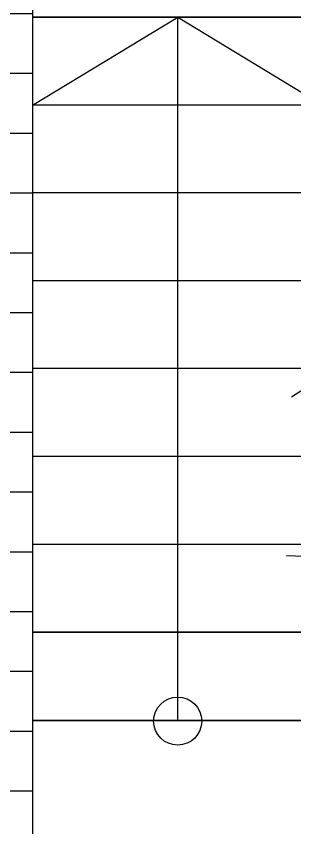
# Model space of a CAD drawing. Header units: millimetres. Extents: x 462666 to 1244237, y 2328025 to 3795663.
# Drawn here: x 884982 to 886092, y 3009515 to 3012747 of the extents above; entities that cross this region are included whole.
import ezdxf

# ---------------------------------------------------------------- set-up
doc = ezdxf.new("R2010")
doc.units = ezdxf.units.MM
for name, color, linetype in [('MUR-POH', 64, 'Continuous'), ('MUR_REZ', 3, 'Continuous'), ('PLO_LIN', 6, 'Continuous')]:
    doc.layers.add(name, color=color, linetype=linetype)

msp = doc.modelspace()

# ---------------------------------------------------------------- hatches: boundary and pattern name
at = {"layer": 'MUR-POH'}
h = msp.add_hatch(dxfattribs=at)
h.set_pattern_fill('ANSI31', color=1, scale=75, angle=-45, style=0)
h.paths.add_polyline_path([(885046.8, 3009842.5), (885046.8, 3014842.5), (882046.8, 3014842.5), (882046.8, 3002654.1), (885046.8, 3002696.2)])

# ---------------------------------------------------------------- linework, layer by layer
at = {"layer": 'MUR-POH', "color": 252}
for p, q in [((886116.5, 3011253.4), (886079.7, 3011229.7)), ((886179.8, 3010594.2), (886058.9, 3010598.6))]:
    msp.add_line(p, q, dxfattribs=at)
at = {"layer": 'MUR-POH', "color": 1}
for points in [[(885046.8, 3012392.5), (885625.8, 3012742.5), (886204.7, 3012392.5)], [(886204.7, 3012742.5), (885046.8, 3012742.5)], [(885046.8, 3012742.5), (888304.7, 3012742.5)], [(885625.8, 3009940.1), (885625.8, 3012742.5)], [(886204.7, 3012392.5), (885046.8, 3012392.5)], [(886204.7, 3012043.7), (885046.8, 3012043.7)], [(886204.7, 3011693.7), (885046.8, 3011693.7)], [(886204.7, 3011343.7), (885046.8, 3011343.7)], [(886204.7, 3010993.7), (885046.8, 3010993.7)], [(886204.7, 3010643.7), (885046.8, 3010643.7)], [(886204.7, 3010642.5), (885046.8, 3010642.5)], [(886204.7, 3010293.7), (885046.8, 3010293.7)], [(886204.7, 3010292.5), (885046.8, 3010292.5)], [(886204.7, 3009942.5), (885046.8, 3009942.5)], [(886204.7, 3009941.3), (885046.8, 3009941.3)]]:
    msp.add_lwpolyline(points, dxfattribs=at)
at = {"layer": 'MUR_REZ'}
for points in [[(879046.8, 3009842.5), (879046.8, 3014842.5), (885046.8, 3014842.5), (885046.8, 3009842.5)], [(885046.8, 3009842.5), (885046.8, 3002696.2), (879046.8, 3002612), (879046.8, 3004612.2), (867203.7, 3004612.2), (867203.7, 3009842.5), (879046.8, 3009842.5)]]:
    msp.add_lwpolyline(points, dxfattribs=at)
at = {"layer": 'PLO_LIN', "color": 6}
msp.add_circle((885625.8, 3009940.1), 95.8, dxfattribs=at)

doc.saveas('drawing.dxf')
